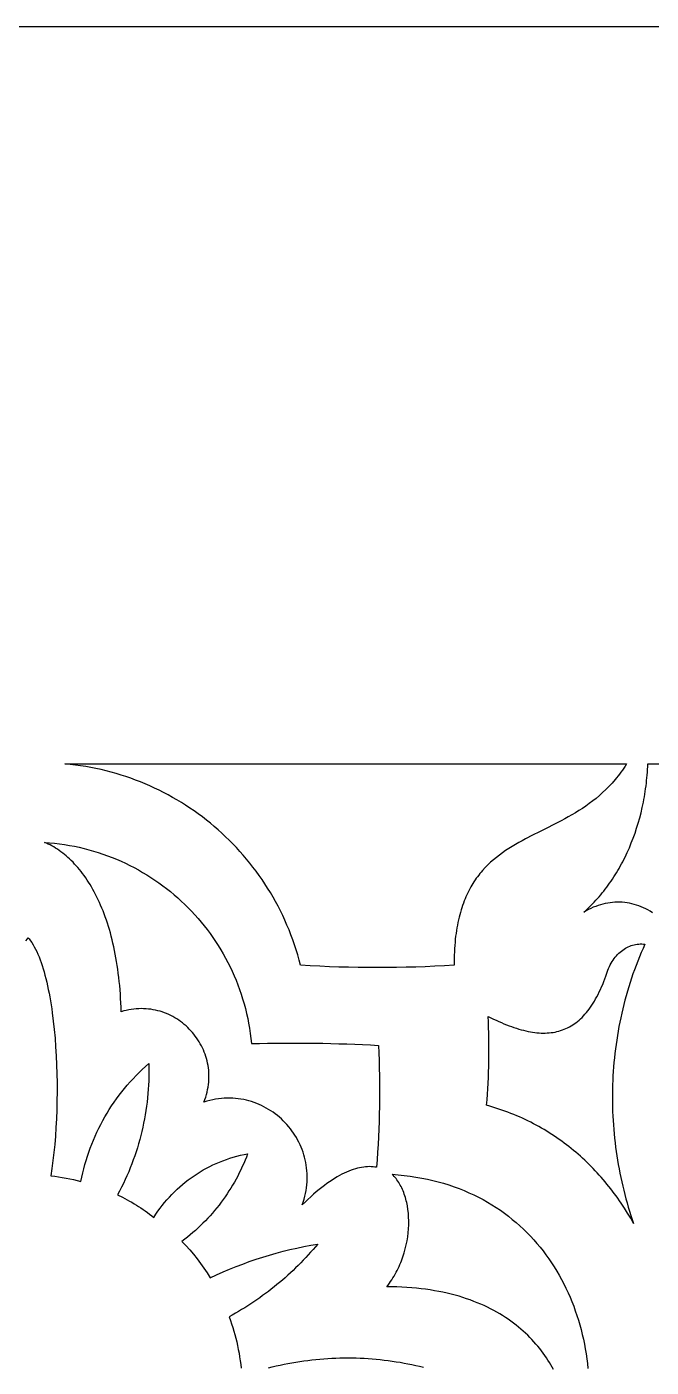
# Model space of a CAD drawing. Extents: x -4950 to -2150, y -1354 to 1346.
# Drawn here: x -3550.2 to -3401.8, y 1027.4 to 1345.6 of the extents above; entities that cross this region are included whole.
import ezdxf

# ---------------------------------------------------------------- set-up
doc = ezdxf.new("R2010")
doc.units = 0
doc.layers.add('LAYER_1', color=18, linetype='CONTINUOUS')

msp = doc.modelspace()

# ---------------------------------------------------------------- linework, layer by layer
at = {"layer": 'LAYER_1'}
for points in [[(-4949.84, -1354.38), (-2149.84, -1354.38), (-2149.84, 1345.62), (-4949.84, 1345.62)], [(-3407.64, 1170.61), (-3407.96, 1170.1), (-3408.29, 1169.61), (-3408.62, 1169.13), (-3408.96, 1168.66), (-3409.3, 1168.2), (-3409.65, 1167.75), (-3410, 1167.32), (-3410.35, 1166.89), (-3411.07, 1166.06), (-3411.81, 1165.27), (-3412.56, 1164.51), (-3413.32, 1163.78), (-3414.09, 1163.09), (-3414.88, 1162.43), (-3415.68, 1161.8), (-3416.49, 1161.19), (-3417.31, 1160.61), (-3418.13, 1160.05), (-3418.96, 1159.51), (-3419.8, 1158.99), (-3420.64, 1158.49), (-3421.49, 1158), (-3422.34, 1157.53), (-3423.19, 1157.07), (-3424.9, 1156.19), (-3426.61, 1155.33), (-3428.3, 1154.49), (-3429.98, 1153.65), (-3431.63, 1152.79), (-3432.45, 1152.36), (-3433.25, 1151.91), (-3434.05, 1151.46), (-3434.84, 1150.99), (-3435.61, 1150.51), (-3436.37, 1150.02), (-3437.12, 1149.5), (-3437.85, 1148.97), (-3438.56, 1148.42), (-3439.26, 1147.84), (-3439.95, 1147.25), (-3440.61, 1146.62), (-3441.25, 1145.97), (-3441.88, 1145.29), (-3442.18, 1144.93), (-3442.48, 1144.57), (-3442.77, 1144.21), (-3443.06, 1143.83), (-3443.34, 1143.44), (-3443.62, 1143.05), (-3443.89, 1142.64), (-3444.15, 1142.23), (-3444.41, 1141.81), (-3444.66, 1141.38), (-3444.9, 1140.94), (-3445.14, 1140.48), (-3445.37, 1140.02), (-3445.6, 1139.55), (-3445.81, 1139.06), (-3446.02, 1138.57), (-3446.23, 1138.06), (-3446.42, 1137.54), (-3446.61, 1137.01), (-3446.79, 1136.47), (-3446.97, 1135.92), (-3447.13, 1135.35), (-3447.29, 1134.77), (-3447.44, 1134.18), (-3447.58, 1133.58), (-3447.71, 1132.96), (-3447.84, 1132.33), (-3447.95, 1131.69), (-3448.06, 1131.03), (-3448.16, 1130.35), (-3448.25, 1129.67), (-3448.33, 1128.97), (-3448.4, 1128.25), (-3448.46, 1127.52), (-3448.52, 1126.77), (-3448.56, 1126.01), (-3448.6, 1125.23), (-3448.62, 1124.44), (-3448.63, 1123.63), (-3448.64, 1122.81), (-3450.92, 1122.67), (-3453.19, 1122.56), (-3455.47, 1122.46), (-3457.75, 1122.38), (-3460.03, 1122.32), (-3462.31, 1122.28), (-3464.59, 1122.25), (-3466.87, 1122.24), (-3469.15, 1122.25), (-3471.43, 1122.28), (-3473.71, 1122.32), (-3475.99, 1122.38), (-3478.26, 1122.46), (-3480.54, 1122.56), (-3482.82, 1122.67), (-3485.1, 1122.81), (-3485.42, 1124.04), (-3485.77, 1125.26), (-3486.14, 1126.47), (-3486.54, 1127.67), (-3486.95, 1128.86), (-3487.39, 1130.04), (-3487.85, 1131.2), (-3488.34, 1132.35), (-3488.84, 1133.49), (-3489.36, 1134.62), (-3489.91, 1135.73), (-3490.47, 1136.83), (-3491.06, 1137.92), (-3491.66, 1138.99), (-3492.28, 1140.05), (-3492.93, 1141.1), (-3493.59, 1142.13), (-3494.27, 1143.14), (-3494.97, 1144.14), (-3495.69, 1145.13), (-3496.42, 1146.1), (-3497.18, 1147.06), (-3497.95, 1148), (-3498.74, 1148.93), (-3499.54, 1149.84), (-3500.36, 1150.73), (-3501.2, 1151.61), (-3502.05, 1152.47), (-3502.92, 1153.31), (-3503.81, 1154.14), (-3504.71, 1154.94), (-3505.62, 1155.74), (-3506.55, 1156.51), (-3507.49, 1157.27), (-3508.45, 1158), (-3509.42, 1158.72), (-3510.41, 1159.43), (-3511.4, 1160.11), (-3512.42, 1160.77), (-3513.44, 1161.42), (-3514.48, 1162.04), (-3515.52, 1162.65), (-3516.58, 1163.24), (-3517.66, 1163.8), (-3518.74, 1164.35), (-3519.83, 1164.87), (-3520.94, 1165.38), (-3522.06, 1165.86), (-3523.18, 1166.33), (-3524.32, 1166.77), (-3525.46, 1167.19), (-3526.62, 1167.59), (-3527.78, 1167.97), (-3528.96, 1168.32), (-3530.14, 1168.65), (-3531.33, 1168.97), (-3532.53, 1169.25), (-3533.74, 1169.52), (-3534.95, 1169.76), (-3536.17, 1169.98), (-3537.4, 1170.17), (-3538.63, 1170.34), (-3539.88, 1170.49), (-3541.12, 1170.62)], [(-3545.96, 1151.98), (-3544.76, 1151.89), (-3543.56, 1151.78), (-3542.38, 1151.63), (-3541.2, 1151.46), (-3540.02, 1151.27), (-3538.86, 1151.05), (-3537.7, 1150.8), (-3536.56, 1150.53), (-3535.42, 1150.24), (-3534.3, 1149.92), (-3533.18, 1149.57), (-3532.07, 1149.2), (-3530.98, 1148.81), (-3529.89, 1148.4), (-3528.82, 1147.96), (-3527.76, 1147.49), (-3526.71, 1147.01), (-3525.68, 1146.5), (-3524.65, 1145.98), (-3523.64, 1145.43), (-3522.64, 1144.85), (-3521.66, 1144.26), (-3520.69, 1143.65), (-3519.73, 1143.02), (-3518.79, 1142.36), (-3517.86, 1141.69), (-3516.95, 1140.99), (-3516.06, 1140.28), (-3515.18, 1139.55), (-3514.31, 1138.8), (-3513.46, 1138.03), (-3512.63, 1137.24), (-3511.82, 1136.44), (-3511.02, 1135.62), (-3510.24, 1134.78), (-3509.48, 1133.92), (-3508.74, 1133.05), (-3508.02, 1132.16), (-3507.31, 1131.25), (-3506.63, 1130.33), (-3505.96, 1129.39), (-3505.31, 1128.44), (-3504.69, 1127.47), (-3504.08, 1126.49), (-3503.5, 1125.49), (-3502.94, 1124.48), (-3502.39, 1123.46), (-3501.87, 1122.42), (-3501.38, 1121.37), (-3500.9, 1120.3), (-3500.45, 1119.23), (-3500.02, 1118.14), (-3499.61, 1117.04), (-3499.23, 1115.92), (-3498.87, 1114.8), (-3498.54, 1113.66), (-3498.23, 1112.52), (-3497.94, 1111.36), (-3497.68, 1110.19), (-3497.45, 1109.01), (-3497.24, 1107.83), (-3497.06, 1106.63), (-3496.9, 1105.42), (-3496.77, 1104.21), (-3494.89, 1104.25), (-3493, 1104.29), (-3491.11, 1104.31), (-3489.22, 1104.33), (-3487.34, 1104.33), (-3485.45, 1104.33), (-3483.56, 1104.32), (-3481.68, 1104.29), (-3479.79, 1104.26), (-3477.9, 1104.22), (-3476.01, 1104.17), (-3474.13, 1104.11), (-3472.24, 1104.04), (-3470.36, 1103.96), (-3468.47, 1103.87), (-3466.58, 1103.77), (-3466.51, 1101.97), (-3466.45, 1100.16), (-3466.4, 1098.35), (-3466.37, 1096.53), (-3466.35, 1094.72), (-3466.34, 1092.91), (-3466.35, 1091.1), (-3466.37, 1089.29), (-3466.41, 1087.48), (-3466.46, 1085.67), (-3466.52, 1083.87), (-3466.6, 1082.06), (-3466.69, 1080.25), (-3466.8, 1078.44), (-3466.92, 1076.63), (-3467.05, 1074.83), (-3467.46, 1074.89), (-3467.88, 1074.94), (-3468.31, 1074.97), (-3468.74, 1074.98), (-3469.19, 1074.97), (-3469.65, 1074.93), (-3470.11, 1074.88), (-3470.59, 1074.81), (-3471.07, 1074.72), (-3471.57, 1074.6), (-3472.07, 1074.46), (-3472.58, 1074.31), (-3473.1, 1074.12), (-3473.64, 1073.92), (-3474.18, 1073.69), (-3474.73, 1073.44), (-3475.28, 1073.16), (-3475.85, 1072.86), (-3476.43, 1072.54), (-3477.02, 1072.18), (-3477.61, 1071.81), (-3478.21, 1071.41), (-3478.83, 1070.98), (-3479.45, 1070.52), (-3480.08, 1070.04), (-3480.72, 1069.53), (-3481.37, 1068.99), (-3482.02, 1068.43), (-3482.69, 1067.83), (-3483.36, 1067.21), (-3484.05, 1066.56), (-3484.74, 1065.88), (-3484.5, 1066.56), (-3484.28, 1067.25), (-3484.1, 1067.94), (-3483.94, 1068.63), (-3483.81, 1069.31), (-3483.7, 1069.99), (-3483.62, 1070.67), (-3483.57, 1071.35), (-3483.54, 1072.02), (-3483.53, 1072.68), (-3483.55, 1073.35), (-3483.59, 1074), (-3483.66, 1074.66), (-3483.75, 1075.3), (-3483.86, 1075.94), (-3483.99, 1076.57), (-3484.15, 1077.2), (-3484.32, 1077.82), (-3484.52, 1078.43), (-3484.74, 1079.03), (-3484.97, 1079.62), (-3485.23, 1080.2), (-3485.51, 1080.78), (-3485.8, 1081.34), (-3486.11, 1081.89), (-3486.44, 1082.43), (-3486.79, 1082.96), (-3487.15, 1083.47), (-3487.53, 1083.98), (-3487.93, 1084.47), (-3488.34, 1084.95), (-3488.77, 1085.41), (-3489.22, 1085.86), (-3489.67, 1086.3), (-3490.15, 1086.72), (-3490.63, 1087.12), (-3491.13, 1087.51), (-3491.64, 1087.88), (-3492.16, 1088.23), (-3492.7, 1088.57), (-3493.25, 1088.89), (-3493.81, 1089.19), (-3494.38, 1089.48), (-3494.96, 1089.74), (-3495.54, 1089.98), (-3496.14, 1090.21), (-3496.75, 1090.41), (-3497.37, 1090.59), (-3497.99, 1090.76), (-3498.63, 1090.9), (-3499.27, 1091.01), (-3499.91, 1091.11), (-3500.57, 1091.18), (-3501.23, 1091.23), (-3501.89, 1091.26), (-3502.56, 1091.26), (-3503.24, 1091.23), (-3503.92, 1091.18), (-3504.6, 1091.11), (-3505.29, 1091.01), (-3505.98, 1090.88), (-3506.67, 1090.72), (-3507.37, 1090.54), (-3508.07, 1090.33), (-3507.85, 1090.92), (-3507.65, 1091.51), (-3507.47, 1092.1), (-3507.32, 1092.69), (-3507.19, 1093.28), (-3507.09, 1093.86), (-3507, 1094.45), (-3506.94, 1095.03), (-3506.9, 1095.61), (-3506.88, 1096.18), (-3506.89, 1096.76), (-3506.91, 1097.32), (-3506.95, 1097.89), (-3507.02, 1098.45), (-3507.1, 1099), (-3507.2, 1099.55), (-3507.33, 1100.09), (-3507.47, 1100.63), (-3507.62, 1101.16), (-3507.8, 1101.68), (-3507.99, 1102.2), (-3508.2, 1102.7), (-3508.43, 1103.2), (-3508.68, 1103.69), (-3508.94, 1104.17), (-3509.21, 1104.65), (-3509.5, 1105.11), (-3509.81, 1105.56), (-3510.13, 1106), (-3510.46, 1106.43), (-3510.81, 1106.85), (-3511.17, 1107.26), (-3511.55, 1107.65), (-3511.93, 1108.04), (-3512.33, 1108.41), (-3512.75, 1108.76), (-3513.17, 1109.1), (-3513.61, 1109.43), (-3514.05, 1109.75), (-3514.51, 1110.05), (-3514.98, 1110.33), (-3515.45, 1110.6), (-3515.94, 1110.85), (-3516.44, 1111.09), (-3516.94, 1111.31), (-3517.45, 1111.51), (-3517.98, 1111.7), (-3518.51, 1111.86), (-3519.04, 1112.01), (-3519.59, 1112.14), (-3520.14, 1112.25), (-3520.69, 1112.34), (-3521.26, 1112.41), (-3521.83, 1112.46), (-3522.4, 1112.49), (-3522.98, 1112.5), (-3523.56, 1112.49), (-3524.15, 1112.46), (-3524.74, 1112.4), (-3525.34, 1112.32), (-3525.93, 1112.22), (-3526.54, 1112.09), (-3527.14, 1111.94), (-3527.74, 1111.77), (-3527.78, 1112.84), (-3527.82, 1113.9), (-3527.88, 1114.94), (-3527.94, 1115.96), (-3528.02, 1116.98), (-3528.1, 1117.98), (-3528.2, 1118.96), (-3528.31, 1119.93), (-3528.42, 1120.89), (-3528.55, 1121.83), (-3528.69, 1122.76), (-3528.83, 1123.67), (-3528.99, 1124.57), (-3529.15, 1125.46), (-3529.32, 1126.33), (-3529.51, 1127.19), (-3529.7, 1128.03), (-3529.9, 1128.86), (-3530.1, 1129.67), (-3530.32, 1130.47), (-3530.54, 1131.26), (-3530.78, 1132.03), (-3531.02, 1132.79), (-3531.27, 1133.54), (-3531.52, 1134.27), (-3531.78, 1134.99), (-3532.06, 1135.69), (-3532.33, 1136.38), (-3532.62, 1137.05), (-3532.91, 1137.71), (-3533.21, 1138.36), (-3533.51, 1139), (-3533.83, 1139.61), (-3534.15, 1140.22), (-3534.47, 1140.81), (-3534.8, 1141.39), (-3535.14, 1141.95), (-3535.48, 1142.5), (-3535.83, 1143.04), (-3536.18, 1143.56), (-3536.54, 1144.07), (-3536.91, 1144.57), (-3537.27, 1145.05), (-3537.65, 1145.51), (-3538.03, 1145.97), (-3538.41, 1146.41), (-3538.8, 1146.83), (-3539.19, 1147.24), (-3539.59, 1147.64), (-3539.99, 1148.03), (-3540.4, 1148.4), (-3540.81, 1148.76), (-3541.22, 1149.1), (-3541.64, 1149.43), (-3542.06, 1149.75), (-3542.48, 1150.05), (-3542.9, 1150.34), (-3543.33, 1150.61), (-3543.77, 1150.88), (-3544.2, 1151.12), (-3544.64, 1151.36), (-3545.08, 1151.58), (-3545.52, 1151.79)], [(-3412.54, 1120.24), (-3412.4, 1120.72), (-3412.24, 1121.18), (-3412.08, 1121.63), (-3411.9, 1122.06), (-3411.7, 1122.49), (-3411.5, 1122.89), (-3411.28, 1123.29), (-3411.05, 1123.67), (-3410.81, 1124.03), (-3410.56, 1124.38), (-3410.3, 1124.72), (-3410.03, 1125.04), (-3409.75, 1125.34), (-3409.46, 1125.63), (-3409.16, 1125.9), (-3408.86, 1126.16), (-3408.54, 1126.4), (-3408.22, 1126.62), (-3407.9, 1126.82), (-3407.57, 1127.01), (-3407.23, 1127.18), (-3406.89, 1127.33), (-3406.54, 1127.46), (-3406.19, 1127.58), (-3405.83, 1127.67), (-3405.47, 1127.75), (-3405.11, 1127.8), (-3404.75, 1127.84), (-3404.38, 1127.86), (-3404.01, 1127.86), (-3403.64, 1127.83), (-3403.27, 1127.79), (-3403.72, 1126.79), (-3404.15, 1125.79), (-3404.57, 1124.79), (-3404.98, 1123.78), (-3405.37, 1122.77), (-3405.75, 1121.75), (-3406.11, 1120.73), (-3406.46, 1119.7), (-3406.8, 1118.68), (-3407.12, 1117.64), (-3407.43, 1116.61), (-3407.73, 1115.57), (-3408.02, 1114.53), (-3408.29, 1113.48), (-3408.55, 1112.44), (-3408.79, 1111.39), (-3409.02, 1110.34), (-3409.24, 1109.28), (-3409.45, 1108.23), (-3409.64, 1107.17), (-3409.82, 1106.11), (-3409.98, 1105.05), (-3410.14, 1103.99), (-3410.28, 1102.93), (-3410.41, 1101.87), (-3410.52, 1100.8), (-3410.63, 1099.74), (-3410.72, 1098.67), (-3410.8, 1097.61), (-3410.86, 1096.54), (-3410.91, 1095.48), (-3410.95, 1094.41), (-3410.98, 1093.35), (-3411, 1092.28), (-3411, 1091.22), (-3410.99, 1090.16), (-3410.97, 1089.1), (-3410.94, 1088.04), (-3410.89, 1086.98), (-3410.83, 1085.92), (-3410.76, 1084.87), (-3410.68, 1083.81), (-3410.59, 1082.76), (-3410.48, 1081.71), (-3410.37, 1080.67), (-3410.24, 1079.63), (-3410.1, 1078.58), (-3409.94, 1077.55), (-3409.78, 1076.51), (-3409.6, 1075.48), (-3409.42, 1074.45), (-3409.22, 1073.43), (-3409.01, 1072.41), (-3408.79, 1071.39), (-3408.55, 1070.38), (-3408.31, 1069.37), (-3408.05, 1068.37), (-3407.78, 1067.37), (-3407.51, 1066.37), (-3407.22, 1065.39), (-3406.92, 1064.4), (-3406.6, 1063.42), (-3406.28, 1062.45), (-3405.95, 1061.48), (-3406.65, 1062.71), (-3407.38, 1063.93), (-3408.13, 1065.13), (-3408.91, 1066.31), (-3409.31, 1066.89), (-3409.71, 1067.47), (-3410.12, 1068.05), (-3410.54, 1068.61), (-3410.97, 1069.18), (-3411.4, 1069.74), (-3411.83, 1070.29), (-3412.28, 1070.84), (-3412.73, 1071.38), (-3413.18, 1071.92), (-3413.64, 1072.45), (-3414.11, 1072.98), (-3414.59, 1073.5), (-3415.07, 1074.02), (-3415.55, 1074.52), (-3416.05, 1075.03), (-3416.55, 1075.53), (-3417.05, 1076.02), (-3417.56, 1076.5), (-3418.08, 1076.98), (-3418.61, 1077.46), (-3419.14, 1077.93), (-3419.67, 1078.39), (-3420.22, 1078.84), (-3420.77, 1079.29), (-3421.32, 1079.73), (-3421.88, 1080.16), (-3422.45, 1080.59), (-3423.03, 1081.01), (-3423.61, 1081.43), (-3424.19, 1081.84), (-3424.79, 1082.24), (-3425.39, 1082.63), (-3425.99, 1083.02), (-3426.6, 1083.39), (-3427.22, 1083.77), (-3427.85, 1084.13), (-3428.48, 1084.49), (-3429.11, 1084.83), (-3429.76, 1085.18), (-3430.41, 1085.51), (-3431.06, 1085.84), (-3431.72, 1086.15), (-3432.39, 1086.46), (-3433.06, 1086.77), (-3433.74, 1087.06), (-3434.43, 1087.34), (-3435.12, 1087.62), (-3435.82, 1087.89), (-3436.53, 1088.15), (-3437.24, 1088.4), (-3437.96, 1088.65), (-3438.68, 1088.88), (-3439.41, 1089.11), (-3440.14, 1089.33), (-3440.89, 1089.54), (-3440.78, 1090.85), (-3440.68, 1092.17), (-3440.6, 1093.49), (-3440.53, 1094.81), (-3440.46, 1096.13), (-3440.41, 1097.45), (-3440.38, 1098.77), (-3440.35, 1100.09), (-3440.33, 1101.41), (-3440.33, 1102.74), (-3440.33, 1104.06), (-3440.35, 1105.38), (-3440.38, 1106.7), (-3440.42, 1108.02), (-3440.48, 1109.35), (-3440.54, 1110.67), (-3439.89, 1110.34), (-3439.25, 1110.03), (-3438.62, 1109.73), (-3437.99, 1109.44), (-3437.37, 1109.17), (-3436.76, 1108.91), (-3436.16, 1108.67), (-3435.56, 1108.43), (-3434.97, 1108.22), (-3434.39, 1108.02), (-3433.81, 1107.83), (-3433.24, 1107.65), (-3432.68, 1107.49), (-3432.12, 1107.35), (-3431.58, 1107.22), (-3431.04, 1107.1), (-3430.5, 1107), (-3429.98, 1106.91), (-3429.46, 1106.84), (-3428.94, 1106.78), (-3428.44, 1106.74), (-3427.94, 1106.71), (-3427.44, 1106.7), (-3426.96, 1106.7), (-3426.48, 1106.72), (-3426, 1106.76), (-3425.54, 1106.8), (-3425.08, 1106.87), (-3424.62, 1106.95), (-3424.18, 1107.05), (-3423.73, 1107.16), (-3423.3, 1107.29), (-3422.87, 1107.43), (-3422.45, 1107.59), (-3422.03, 1107.77), (-3421.63, 1107.96), (-3421.22, 1108.17), (-3420.83, 1108.39), (-3420.43, 1108.63), (-3420.05, 1108.89), (-3419.67, 1109.16), (-3419.3, 1109.46), (-3418.93, 1109.76), (-3418.57, 1110.09), (-3418.21, 1110.43), (-3417.87, 1110.79), (-3417.52, 1111.16), (-3417.18, 1111.56), (-3416.85, 1111.97), (-3416.53, 1112.4), (-3416.21, 1112.84), (-3415.89, 1113.3), (-3415.58, 1113.78), (-3415.28, 1114.28), (-3414.98, 1114.8), (-3414.69, 1115.33), (-3414.4, 1115.88), (-3414.12, 1116.45), (-3413.84, 1117.04), (-3413.57, 1117.64), (-3413.3, 1118.26), (-3413.04, 1118.91), (-3412.79, 1119.57)]]:
    msp.add_lwpolyline(points, close=True, dxfattribs=at)
for points in [[(-3401.5, 1135.28), (-3402.02, 1135.61), (-3402.55, 1135.92), (-3403.08, 1136.2), (-3403.62, 1136.46), (-3404.16, 1136.69), (-3404.71, 1136.91), (-3405.26, 1137.1), (-3405.82, 1137.26), (-3406.38, 1137.41), (-3406.94, 1137.53), (-3407.51, 1137.62), (-3408.08, 1137.69), (-3408.65, 1137.75), (-3409.22, 1137.77), (-3409.8, 1137.78), (-3410.38, 1137.76), (-3410.95, 1137.72), (-3411.53, 1137.65), (-3412.11, 1137.56), (-3412.68, 1137.45), (-3413.26, 1137.32), (-3413.83, 1137.16), (-3414.4, 1136.99), (-3414.97, 1136.78), (-3415.54, 1136.56), (-3416.1, 1136.31), (-3416.66, 1136.04), (-3417.21, 1135.75), (-3417.76, 1135.44), (-3417.34, 1135.81), (-3416.92, 1136.2), (-3416.51, 1136.59), (-3416.11, 1136.99), (-3415.7, 1137.39), (-3415.31, 1137.81), (-3414.92, 1138.23), (-3414.53, 1138.65), (-3414.15, 1139.08), (-3413.78, 1139.52), (-3413.41, 1139.97), (-3413.04, 1140.42), (-3412.69, 1140.88), (-3412.33, 1141.35), (-3411.99, 1141.82), (-3411.65, 1142.3), (-3411.31, 1142.78), (-3410.98, 1143.27), (-3410.65, 1143.77), (-3410.34, 1144.27), (-3410.02, 1144.77), (-3409.72, 1145.29), (-3409.41, 1145.8), (-3409.12, 1146.33), (-3408.83, 1146.86), (-3408.55, 1147.39), (-3408.27, 1147.93), (-3408, 1148.47), (-3407.47, 1149.57), (-3406.97, 1150.7), (-3406.5, 1151.84), (-3406.05, 1152.99), (-3405.62, 1154.17), (-3405.23, 1155.36), (-3404.86, 1156.56), (-3404.51, 1157.78), (-3404.19, 1159.01), (-3403.9, 1160.26), (-3403.64, 1161.52), (-3403.51, 1162.15), (-3403.4, 1162.79), (-3403.29, 1163.43), (-3403.19, 1164.07), (-3403.1, 1164.71), (-3403.01, 1165.36), (-3402.93, 1166.01), (-3402.86, 1166.66), (-3402.79, 1167.31), (-3402.74, 1167.97), (-3402.69, 1168.63), (-3402.64, 1169.28), (-3402.61, 1169.95), (-3402.58, 1170.61), (-3352.66, 1170.62)], [(-3550.37, 1128.63), (-3550.04, 1129.05), (-3549.84, 1129.29), (-3549.64, 1129.05), (-3549.31, 1128.63), (-3549, 1128.17), (-3548.69, 1127.68), (-3548.39, 1127.16), (-3548.09, 1126.61), (-3547.81, 1126.03), (-3547.54, 1125.42), (-3547.27, 1124.78), (-3547.01, 1124.12), (-3546.76, 1123.43), (-3546.52, 1122.71), (-3546.29, 1121.97), (-3546.06, 1121.21), (-3545.85, 1120.43), (-3545.64, 1119.62), (-3545.44, 1118.79), (-3545.24, 1117.95), (-3545.06, 1117.08), (-3544.88, 1116.2), (-3544.72, 1115.29), (-3544.56, 1114.37), (-3544.41, 1113.44), (-3544.26, 1112.49), (-3544.13, 1111.53), (-3543.88, 1109.56), (-3543.66, 1107.55), (-3543.47, 1105.5), (-3543.32, 1103.41), (-3543.19, 1101.3), (-3543.1, 1099.17), (-3543.03, 1097.03), (-3542.99, 1094.88), (-3542.99, 1092.73), (-3543.01, 1090.6), (-3543.06, 1088.47), (-3543.14, 1086.37), (-3543.24, 1084.29), (-3543.38, 1082.25), (-3543.54, 1080.26), (-3543.73, 1078.31), (-3543.95, 1076.41), (-3544.19, 1074.58), (-3544.46, 1072.82), (-3543.55, 1072.7), (-3542.64, 1072.57), (-3541.74, 1072.43), (-3540.84, 1072.26), (-3539.95, 1072.08), (-3539.06, 1071.89), (-3538.19, 1071.68), (-3537.31, 1071.46), (-3537.11, 1072.47), (-3536.88, 1073.48), (-3536.64, 1074.48), (-3536.37, 1075.48), (-3536.08, 1076.47), (-3535.78, 1077.45), (-3535.45, 1078.43), (-3535.1, 1079.39), (-3534.74, 1080.35), (-3534.35, 1081.3), (-3533.94, 1082.24), (-3533.52, 1083.17), (-3533.07, 1084.1), (-3532.61, 1085.01), (-3532.13, 1085.91), (-3531.62, 1086.8), (-3531.1, 1087.69), (-3530.57, 1088.56), (-3530.01, 1089.42), (-3529.43, 1090.27), (-3528.84, 1091.1), (-3528.23, 1091.93), (-3527.6, 1092.74), (-3526.96, 1093.54), (-3526.3, 1094.33), (-3525.62, 1095.1), (-3524.92, 1095.86), (-3524.21, 1096.61), (-3523.48, 1097.34), (-3522.73, 1098.05), (-3521.97, 1098.76), (-3521.19, 1099.45), (-3521.17, 1098.43), (-3521.16, 1097.41), (-3521.17, 1096.39), (-3521.2, 1095.38), (-3521.25, 1094.36), (-3521.31, 1093.35), (-3521.39, 1092.34), (-3521.48, 1091.33), (-3521.6, 1090.32), (-3521.72, 1089.32), (-3521.87, 1088.32), (-3522.03, 1087.32), (-3522.2, 1086.33), (-3522.4, 1085.33), (-3522.61, 1084.35), (-3522.83, 1083.36), (-3523.07, 1082.38), (-3523.33, 1081.4), (-3523.61, 1080.43), (-3523.89, 1079.46), (-3524.2, 1078.5), (-3524.52, 1077.54), (-3524.86, 1076.59), (-3525.21, 1075.64), (-3525.58, 1074.7), (-3525.96, 1073.76), (-3526.36, 1072.83), (-3526.78, 1071.91), (-3527.21, 1070.99), (-3527.65, 1070.07), (-3528.12, 1069.17), (-3528.59, 1068.27), (-3527.45, 1067.71), (-3526.32, 1067.13), (-3525.77, 1066.82), (-3525.21, 1066.51), (-3524.67, 1066.19), (-3524.12, 1065.86), (-3523.59, 1065.53), (-3523.06, 1065.18), (-3522.53, 1064.83), (-3522.01, 1064.47), (-3521.5, 1064.1), (-3520.99, 1063.72), (-3520.49, 1063.33), (-3520, 1062.93), (-3519.52, 1063.67), (-3519.02, 1064.39), (-3518.51, 1065.1), (-3517.98, 1065.79), (-3517.43, 1066.47), (-3516.87, 1067.13), (-3516.29, 1067.77), (-3515.7, 1068.4), (-3515.09, 1069.01), (-3514.46, 1069.61), (-3513.82, 1070.19), (-3513.17, 1070.75), (-3512.5, 1071.3), (-3511.82, 1071.82), (-3511.13, 1072.33), (-3510.42, 1072.82), (-3509.7, 1073.3), (-3508.97, 1073.75), (-3508.23, 1074.19), (-3507.48, 1074.61), (-3506.71, 1075), (-3505.94, 1075.38), (-3505.16, 1075.74), (-3504.36, 1076.08), (-3503.56, 1076.4), (-3502.74, 1076.7), (-3501.92, 1076.97), (-3501.09, 1077.23), (-3500.25, 1077.47), (-3499.41, 1077.68), (-3498.55, 1077.87), (-3497.69, 1078.04), (-3497.99, 1077.27), (-3498.3, 1076.5), (-3498.62, 1075.74), (-3498.96, 1074.98), (-3499.31, 1074.23), (-3499.67, 1073.49), (-3500.05, 1072.76), (-3500.44, 1072.03), (-3500.84, 1071.31), (-3501.25, 1070.6), (-3501.68, 1069.9), (-3502.12, 1069.2), (-3502.57, 1068.51), (-3503.03, 1067.84), (-3503.51, 1067.17), (-3504, 1066.51), (-3504.49, 1065.85), (-3505, 1065.21), (-3505.53, 1064.58), (-3506.06, 1063.95), (-3506.6, 1063.34), (-3507.16, 1062.73), (-3507.72, 1062.13), (-3508.3, 1061.55), (-3508.89, 1060.97), (-3509.49, 1060.41), (-3510.1, 1059.85), (-3510.72, 1059.31), (-3511.35, 1058.78), (-3511.99, 1058.26), (-3512.64, 1057.74), (-3513.3, 1057.24), (-3512.36, 1056.24), (-3511.45, 1055.22), (-3510.57, 1054.17), (-3509.72, 1053.09), (-3508.89, 1052), (-3508.1, 1050.88), (-3507.33, 1049.73), (-3506.59, 1048.57), (-3505.07, 1049.28), (-3503.53, 1049.97), (-3501.99, 1050.63), (-3500.43, 1051.26), (-3498.86, 1051.86), (-3497.29, 1052.43), (-3495.7, 1052.98), (-3494.1, 1053.5), (-3492.5, 1053.99), (-3490.88, 1054.45), (-3489.26, 1054.88), (-3487.63, 1055.28), (-3485.99, 1055.66), (-3484.35, 1056), (-3482.7, 1056.32), (-3481.04, 1056.61), (-3481.59, 1055.95), (-3482.15, 1055.3), (-3482.72, 1054.66), (-3483.29, 1054.02), (-3483.88, 1053.39), (-3484.47, 1052.77), (-3485.06, 1052.15), (-3485.67, 1051.54), (-3486.28, 1050.94), (-3486.89, 1050.35), (-3487.52, 1049.77), (-3488.15, 1049.19), (-3488.79, 1048.62), (-3489.43, 1048.06), (-3490.08, 1047.5), (-3490.74, 1046.96), (-3491.41, 1046.42), (-3492.08, 1045.89), (-3492.75, 1045.37), (-3493.44, 1044.85), (-3494.13, 1044.35), (-3494.82, 1043.85), (-3495.52, 1043.36), (-3496.23, 1042.88), (-3496.94, 1042.4), (-3497.66, 1041.94), (-3498.39, 1041.48), (-3499.12, 1041.03), (-3499.85, 1040.59), (-3500.59, 1040.16), (-3501.34, 1039.74), (-3502.09, 1039.33), (-3501.79, 1038.49), (-3501.51, 1037.65), (-3501.24, 1036.81), (-3500.98, 1035.95), (-3500.74, 1035.09), (-3500.51, 1034.23), (-3500.29, 1033.35), (-3500.09, 1032.48), (-3499.91, 1031.59), (-3499.74, 1030.7), (-3499.59, 1029.81), (-3499.45, 1028.91), (-3499.33, 1028.01), (-3499.22, 1027.1)], [(-3425.01, 1026.8), (-3425.32, 1027.37), (-3425.64, 1027.93), (-3425.98, 1028.49), (-3426.33, 1029.05), (-3426.69, 1029.6), (-3427.06, 1030.16), (-3427.45, 1030.71), (-3427.86, 1031.25), (-3428.28, 1031.79), (-3428.71, 1032.33), (-3429.16, 1032.86), (-3429.63, 1033.39), (-3430.11, 1033.91), (-3430.6, 1034.43), (-3431.11, 1034.94), (-3431.63, 1035.44), (-3432.18, 1035.93), (-3432.73, 1036.42), (-3433.31, 1036.9), (-3433.9, 1037.38), (-3434.5, 1037.84), (-3435.12, 1038.3), (-3435.76, 1038.75), (-3436.42, 1039.19), (-3437.09, 1039.62), (-3437.78, 1040.04), (-3438.49, 1040.45), (-3439.21, 1040.85), (-3439.95, 1041.23), (-3440.71, 1041.61), (-3441.49, 1041.98), (-3442.28, 1042.33), (-3443.1, 1042.67), (-3443.93, 1043), (-3444.78, 1043.32), (-3445.65, 1043.62), (-3446.54, 1043.91), (-3447.44, 1044.19), (-3448.37, 1044.45), (-3449.31, 1044.7), (-3450.28, 1044.93), (-3451.26, 1045.15), (-3452.26, 1045.35), (-3453.29, 1045.53), (-3454.33, 1045.7), (-3455.39, 1045.86), (-3456.47, 1045.99), (-3457.58, 1046.11), (-3458.7, 1046.22), (-3459.85, 1046.3), (-3461.01, 1046.37), (-3462.2, 1046.41), (-3463.41, 1046.44), (-3464.64, 1046.45), (-3464.32, 1046.86), (-3464.01, 1047.28), (-3463.71, 1047.71), (-3463.43, 1048.13), (-3463.15, 1048.57), (-3462.89, 1049.01), (-3462.63, 1049.45), (-3462.38, 1049.9), (-3462.15, 1050.35), (-3461.92, 1050.8), (-3461.71, 1051.26), (-3461.5, 1051.72), (-3461.3, 1052.19), (-3461.12, 1052.65), (-3460.94, 1053.12), (-3460.78, 1053.59), (-3460.62, 1054.07), (-3460.47, 1054.54), (-3460.21, 1055.49), (-3459.98, 1056.45), (-3459.79, 1057.4), (-3459.64, 1058.35), (-3459.52, 1059.3), (-3459.44, 1060.25), (-3459.4, 1061.18), (-3459.39, 1062.1), (-3459.42, 1063.01), (-3459.49, 1063.91), (-3459.59, 1064.79), (-3459.72, 1065.64), (-3459.89, 1066.48), (-3459.98, 1066.89), (-3460.09, 1067.29), (-3460.2, 1067.69), (-3460.32, 1068.08), (-3460.45, 1068.46), (-3460.59, 1068.84), (-3460.74, 1069.21), (-3460.89, 1069.57), (-3461.06, 1069.92), (-3461.23, 1070.26), (-3461.4, 1070.6), (-3461.59, 1070.92), (-3461.79, 1071.24), (-3461.99, 1071.54), (-3462.2, 1071.84), (-3462.42, 1072.13), (-3462.64, 1072.4), (-3462.87, 1072.67), (-3463.12, 1072.92), (-3463.36, 1073.17), (-3461.91, 1073.06), (-3460.48, 1072.91), (-3459.07, 1072.73), (-3457.68, 1072.52), (-3456.32, 1072.28), (-3454.98, 1072.01), (-3453.66, 1071.71), (-3452.37, 1071.38), (-3451.1, 1071.02), (-3449.85, 1070.63), (-3448.62, 1070.21), (-3447.42, 1069.77), (-3446.24, 1069.3), (-3445.08, 1068.8), (-3443.95, 1068.28), (-3442.84, 1067.73), (-3441.75, 1067.15), (-3440.69, 1066.55), (-3439.65, 1065.93), (-3438.63, 1065.28), (-3437.63, 1064.61), (-3436.66, 1063.92), (-3435.71, 1063.21), (-3434.78, 1062.47), (-3433.88, 1061.71), (-3433, 1060.94), (-3432.14, 1060.14), (-3431.3, 1059.32), (-3430.49, 1058.49), (-3429.7, 1057.63), (-3428.94, 1056.76), (-3428.19, 1055.87), (-3427.47, 1054.96), (-3426.78, 1054.04), (-3426.1, 1053.1), (-3425.45, 1052.14), (-3424.82, 1051.17), (-3424.22, 1050.19), (-3423.63, 1049.19), (-3423.08, 1048.18), (-3422.54, 1047.15), (-3422.03, 1046.11), (-3421.54, 1045.06), (-3421.07, 1044), (-3420.62, 1042.93), (-3420.2, 1041.85), (-3419.81, 1040.75), (-3419.43, 1039.65), (-3419.08, 1038.54), (-3418.75, 1037.42), (-3418.44, 1036.29), (-3418.16, 1035.16), (-3417.9, 1034.01), (-3417.66, 1032.86), (-3417.45, 1031.71), (-3417.26, 1030.55), (-3417.09, 1029.38), (-3416.95, 1028.21), (-3416.83, 1027.04)], [(-3492.75, 1027.22), (-3491.83, 1027.45), (-3490.9, 1027.67), (-3489.97, 1027.87), (-3489.04, 1028.07), (-3488.11, 1028.25), (-3487.17, 1028.43), (-3486.23, 1028.58), (-3485.28, 1028.73), (-3484.34, 1028.87), (-3483.39, 1028.99), (-3482.44, 1029.11), (-3481.49, 1029.21), (-3480.53, 1029.29), (-3479.58, 1029.37), (-3478.62, 1029.43), (-3477.66, 1029.49), (-3476.7, 1029.53), (-3475.74, 1029.55), (-3474.79, 1029.57), (-3473.83, 1029.57), (-3472.87, 1029.57), (-3471.91, 1029.55), (-3470.95, 1029.51), (-3469.99, 1029.47), (-3469.04, 1029.41), (-3468.08, 1029.34), (-3467.13, 1029.26), (-3466.18, 1029.17), (-3465.23, 1029.06), (-3464.28, 1028.95), (-3463.34, 1028.82), (-3462.39, 1028.67), (-3461.45, 1028.52), (-3460.52, 1028.35), (-3459.59, 1028.18), (-3458.66, 1027.98), (-3457.73, 1027.78), (-3456.81, 1027.57), (-3455.89, 1027.34)]]:
    msp.add_lwpolyline(points, dxfattribs=at)

doc.saveas('drawing.dxf')
